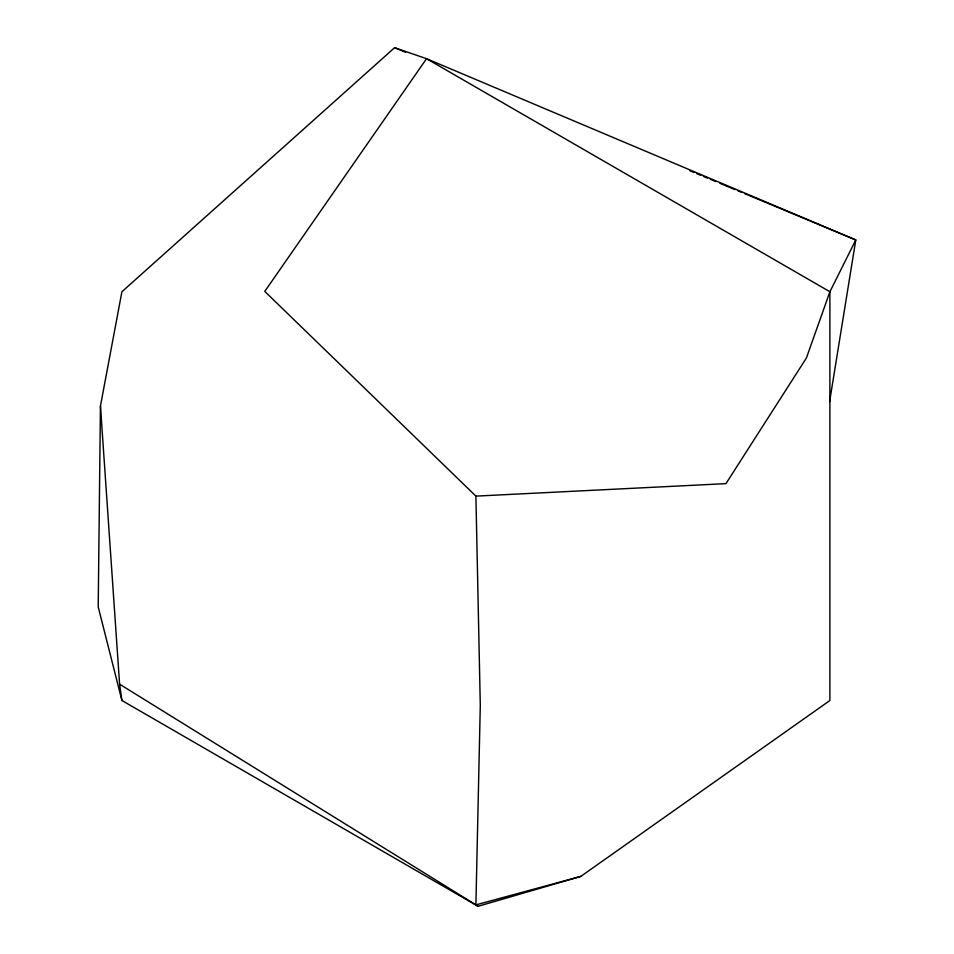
<?xml version="1.0" encoding="UTF-8"?>
<svg xmlns="http://www.w3.org/2000/svg" width="954" height="954" viewBox="0 0 954 954"><rect width="100%" height="100%" fill="white"/><g stroke="black" fill="none" stroke-linecap="round" stroke-linejoin="round"><path stroke-width="1.43" d="M100.444 406.01L98.214 606.935L121.909 700.498L478.049 906.3L580.795 876.416L829.897 700.498L829.897 291.745L855.786 239.943L426.545 58.695L394.598 47.7L121.909 291.745L100.444 406.01L119.608 684.173L121.909 700.498M829.61 401.658L855.786 239.943L744.609 193.59M580.795 876.416L475.903 904.881L119.608 684.173M475.903 496.116L725.958 483.63L806.38 358.048L829.897 291.745L426.545 58.695L264.771 291.387L475.903 496.116L480.291 705.376L475.903 904.881L478.049 906.3M394.598 47.7L405.581 52.279M689.706 170.706L693.82 172.424M696.575 173.568L700.689 175.286M703.432 176.43L707.546 178.148M710.301 179.292L715.786 181.582M719.9 183.299L734.997 189.596M737.752 190.74L741.866 192.446"/></g></svg>
